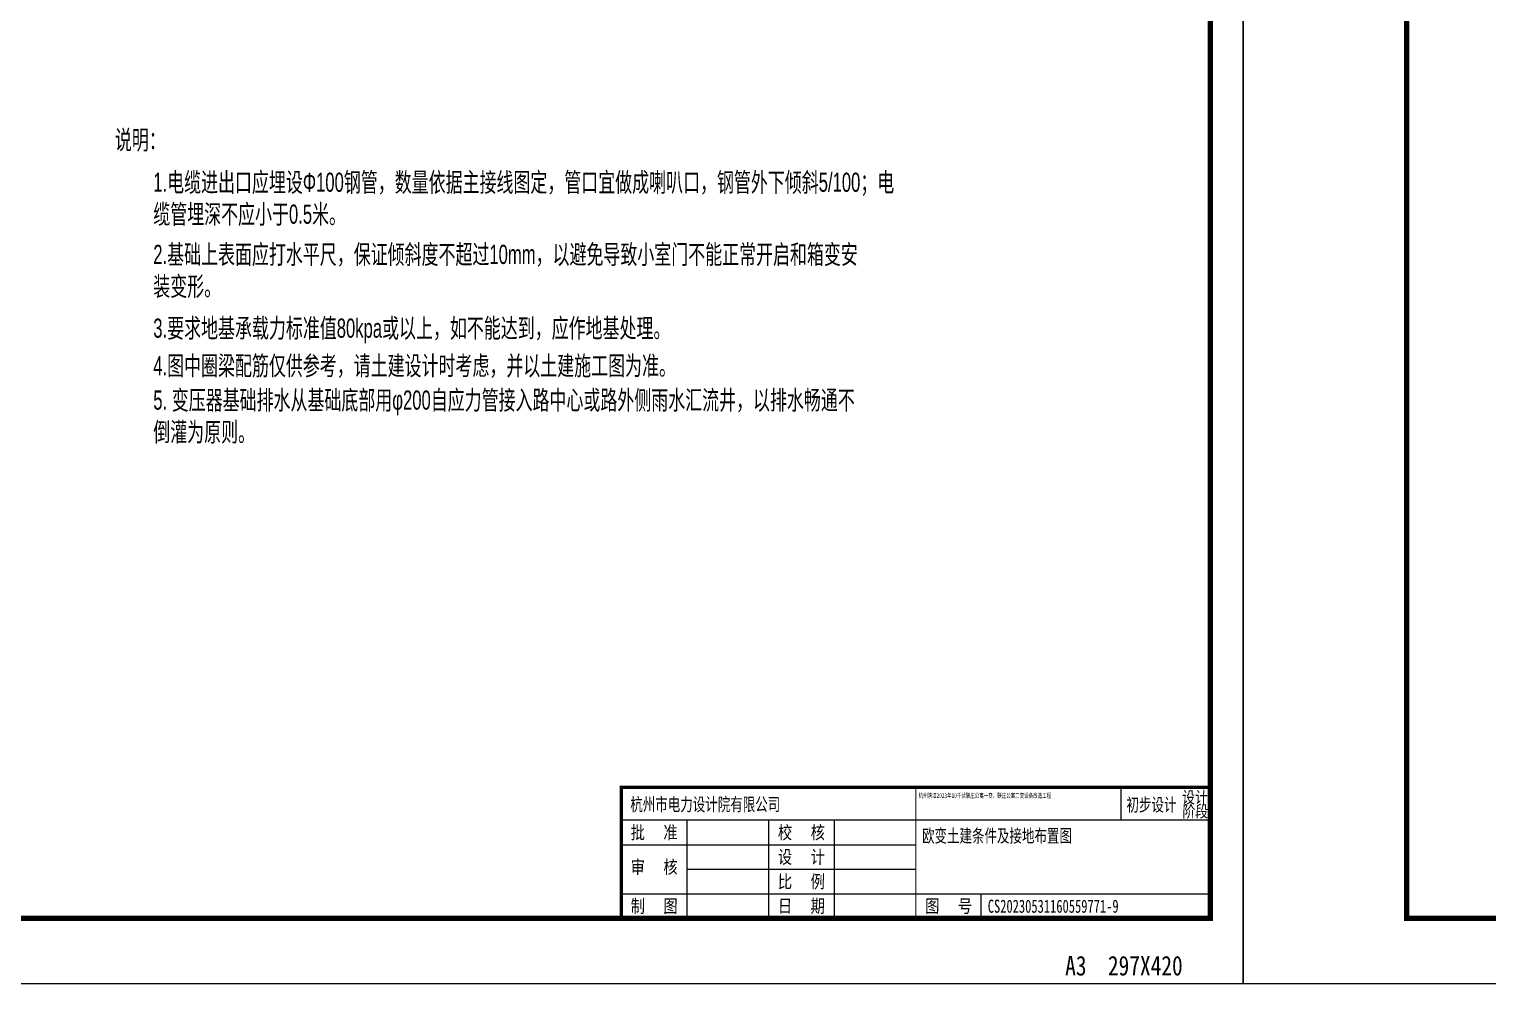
# Model space of a CAD drawing. Extents: x 1225 to 6895, y 909 to 1228.
# Drawn here: x 5239.6 to 5462.5, y 930.5 to 1076.3 of the extents above; entities that cross this region are included whole.
import ezdxf
from ezdxf.enums import TextEntityAlignment as Align

# ---------------------------------------------------------------- set-up
doc = ezdxf.new("R2010")
doc.units = 0
doc.layers.get('0').update_dxf_attribs({"linetype": 'CONTINUOUS'})
for name, color, linetype in [('6', 1, 'CONTINUOUS'), ('_____1', 7, 'CONTINUOUS'), ('GESOFTDRAWFRAMETITLELAYER', 3, 'CONTINUOUS'), ('OUT-TITLE', 2, 'CONTINUOUS'), ('PUB_TITLE', 252, 'CONTINUOUS')]:
    doc.layers.add(name, color=color, linetype=linetype)
doc.styles.add('___1', font='simfang.ttf', dxfattribs={"width": 0.8})
doc.styles.add('_HZTXT', font='romans.shx', dxfattribs={"width": 0.65, "bigfont": 'hztxt.shx'})
doc.styles.get("Standard").update_dxf_attribs({"font": ''})
doc.styles.get('STANDARD').set_extended_font_data('SimSun')

# ---------------------------------------------------------------- blocks, each defined once
blk = doc.blocks.new('A3-420X297_____DWG')
at = {"layer": 'OUT-TITLE', "color": 5}
blk.add_lwpolyline([(0, 0), (0, 297), (420, 297), (420, 0)], close=True, dxfattribs=at)
at = {"layer": 'PUB_TITLE', "color": 4, "const_width": 0.8}
blk.add_lwpolyline([(25, 10), (25, 292), (415, 292), (415, 10)], close=True, dxfattribs=at)
at = {"layer": '_____1', "color": 1, "style": '___1', "width": 0.8}
blk.add_text('A3  297X420', height=3, dxfattribs=at).set_placement((392.82, 1.27))
blk = doc.blocks.new('____')
at = {"layer": 'GESOFTDRAWFRAMETITLELAYER', "color": 4}
for p, q in [((76.34, 20), (76.34, 15)), ((90, 0), (90, 20)), ((10, 15), (10, 0)), ((22.5, 15), (22.5, 0)), ((32.5, 15), (32.5, 0)), ((0, 11.25), (45, 11.25)), ((10, 7.5), (45, 7.5)), ((0, 3.75), (90, 3.75)), ((55, 0), (55, 3.75)), ((0, 0), (90, 0))]:
    blk.add_line(p, q, dxfattribs=at)
at = {"layer": 'GESOFTDRAWFRAMETITLELAYER', "const_width": 0.5}
blk.add_lwpolyline([(0, 0), (0, 20), (90, 20)], dxfattribs=at)
at = {"layer": 'GESOFTDRAWFRAMETITLELAYER', "color": 4, "const_width": 0.2}
for points in [[(45, 20), (45, 0)], [(0, 15), (90, 15)]]:
    blk.add_lwpolyline(points, dxfattribs=at)
at = {"width": 0.7, "flags": 1}
for tag, p in [('设计单位', (1.36, 16.41)), ('设计阶段', (77.18, 16.35)), ('比例', (33, 4.6)), ('日期', (33, 0.85)), ('图号', (55.99, 0.85))]:
    blk.add_attdef(tag, p, '', height=2, dxfattribs=at)
for tag, p in [('工程名称_001', (45.47, 19.23)), ('图纸名称_001', (46.15, 13.98))]:
    blk.add_attdef(tag, text='', height=2, dxfattribs=at).set_placement(p, align=Align.TOP_LEFT)
at = {"flags": 1}
for tag, p in [('审批', (11.15, 11.92)), ('校核', (33.11, 11.91)), ('审核', (11.08, 8.1))]:
    blk.add_attdef(tag, p, '', height=2.5, dxfattribs=at)
at = {"layer": 'GESOFTDRAWFRAMETITLELAYER', "color": 3, "width": 0.8}
for s, height, oblique, p in [('设计', 1.8, 1, (87.65, 18.49)), ('阶段', 1.8, 1, (87.69, 16.34)), ('批', 2, 0.8, (2.5, 13.12)), ('准', 2, 0.8, (7.5, 13.12)), ('校', 2, 0.8, (25, 13.12)), ('核', 2, 1, (30, 13.12)), ('审', 2, 0.8, (2.5, 7.85)), ('核', 2, 0.8, (7.5, 7.85)), ('设', 2, 0.8, (25, 9.38)), ('计', 2, 0.8, (30, 9.38)), ('比', 2, 0.8, (25, 5.62)), ('例', 2, 0.8, (30, 5.62)), ('制', 2, 0.8, (2.5, 1.88)), ('图', 2, 0.8, (7.5, 1.88)), ('日', 2, 0.8, (25, 1.88)), ('期', 2, 0.8, (30, 1.88)), ('图', 2, 1, (47.5, 1.88)), ('号', 2, 1, (52.5, 1.88))]:
    blk.add_text(s, height=height, dxfattribs=dict(at, oblique=oblique)).set_placement(p, align=Align.MIDDLE_CENTER)
blk = doc.blocks.new('E8D556914F96455C8DE99E2E92')
for name, p in [('A3-420X297_____DWG', (0, -297)), ('____', (325, -287))]:
    blk.add_blockref(name, p)
at = {"width": 0.7}
for tag, p in [('工程名称_001', (370.47, -267.77)), ('图纸名称_001', (371.15, -273.02))]:
    blk.add_attdef(tag, text='', height=2, dxfattribs=at).set_placement(p, align=Align.TOP_LEFT)
for tag, p in [('设计单位', (326.36, -270.59)), ('设计阶段', (402.18, -270.65)), ('比例', (358, -282.4)), ('日期', (358, -286.15)), ('图号', (380.99, -286.15))]:
    blk.add_attdef(tag, p, '', height=2, dxfattribs=at)
for tag, p in [('审批', (336.15, -275.08)), ('校核', (358.11, -275.09)), ('审核', (336.08, -278.9))]:
    blk.add_attdef(tag, p, '', height=2.5)
blk = doc.blocks.new('9C9B18CCE7FC40AA8CAD45361A')
blk.add_blockref('A3-420X297_____DWG', (0, -297))
at = {"width": 0.7}
for tag, p in [('工程名称_001', (370.47, -267.77)), ('图纸名称_001', (371.15, -273.02))]:
    blk.add_attdef(tag, text='', height=2, dxfattribs=at).set_placement(p, align=Align.TOP_LEFT)
for tag, p in [('设计单位', (326.36, -270.59)), ('设计阶段', (402.18, -270.65)), ('比例', (358, -282.4)), ('日期', (358, -286.15)), ('图号', (380.99, -286.15))]:
    blk.add_attdef(tag, p, '', height=2, dxfattribs=at)
for tag, p in [('审批', (336.15, -275.08)), ('校核', (358.11, -275.09)), ('审核', (336.08, -278.9))]:
    blk.add_attdef(tag, p, '', height=2.5)

msp = doc.modelspace()

# ---------------------------------------------------------------- block references
ref = msp.add_blockref('E8D556914F96455C8DE99E2E92', (5005.084, 1227.526))
ref.add_attrib('图纸名称_001', '欧变土建条件及接地布置图', (5376.027, 952.135), dxfattribs={"height": 2, "width": 0.7})
ref.add_attrib('图号', 'CS20230531160559771-9', (5386.074, 941.377), dxfattribs={"height": 2, "width": 0.7})
ref.add_attrib('设计单位', '杭州市电力设计院有限公司', (5331.447, 956.94), dxfattribs={"height": 2, "width": 0.7})
ref.add_attrib('设计阶段', '初步设计', (5407.267, 956.876), dxfattribs={"height": 2, "width": 0.7})
ref.add_attrib('工程名称_001', '杭州滨江2023年10千伏联庄公寓一变、联庄公寓二变设备改造工程', (5375.52, 958.929), dxfattribs={"height": 0.7, "width": 0.7})
msp.add_blockref('9C9B18CCE7FC40AA8CAD45361A', (5425.084, 1227.526))

# ---------------------------------------------------------------- texts
at = {"layer": '6', "char_height": 2.92314, "attachment_point": 1, "style": '_HZTXT'}
for s, insert, width in [('{\\fﾷￂￋￎ_GB2312|b0|i0|c134|p49;\\C7;说明：}', (5252.687, 1060.894), 43.71347), ('{\\fﾷￂￋￎ_GB2312|b0|i0|c134|p49;\\C7;1.电缆进出口应埋设Φ100钢管，数量依据主接线图定，管口宜做成喇叭口，钢管外下倾斜5/100；电缆管埋深不应小于0.5米。}', (5258.558, 1054.417), 113.40113), ('{\\fﾷￂￋￎ_GB2312|b0|i0|c134|p49;\\C7;2.基础上表面应打水平尺，保证倾斜度不超过10mm，以避免导致小室门不能正常开启和箱变安装变形。}', (5258.558, 1043.401), 108.74959), ('{\\fﾷￂￋￎ_GB2312|b0|i0|c134|p49;\\C7;3.要求地基承载力标准值80kpa或以上，如不能达到，应作地基处理。}', (5258.558, 1032.135), 108.75752), ('{\\fﾷￂￋￎ_GB2312|b0|i0|c134|p49;\\C7;4.图中圈梁配筋仅供参考，请土建设计时考虑，并以土建施工图为准。}', (5258.558, 1026.397), 108.75752), ('{\\fﾷￂￋￎ_GB2312|b0|i0|c134|p49;\\C7;5. 变压器基础排水从基础底部用φ200自应力管接入路中心或路外侧雨水汇流井，以排水畅通不倒灌为原则。}', (5258.558, 1021.149), 108.75752)]:
    msp.add_mtext(s, dxfattribs=dict(at, insert=insert, width=width))

doc.saveas('drawing.dxf')
